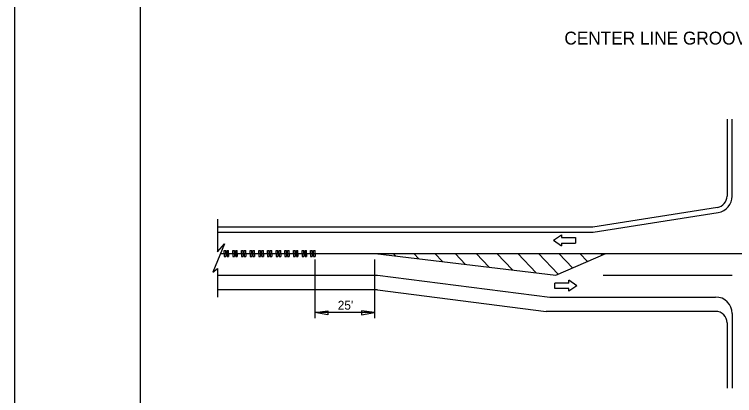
# Model space of a CAD drawing. Extents: x 0 to 2.83, y 0 to 1.83.
# Drawn here: x 0 to 0.951, y 0.8 to 1.304 of the extents above; entities that cross this region are included whole.
import ezdxf

# ---------------------------------------------------------------- set-up
doc = ezdxf.new("R2010")
doc.units = 0
for name, color, linetype in [('HS_Title', 7, 'Continuous'), ('SH_General_Details', 7, 'Continuous'), ('SH_Printer_Plotting_Border', 7, 'Continuous')]:
    doc.layers.add(name, color=color, linetype=linetype)

msp = doc.modelspace()

# ---------------------------------------------------------------- linework, layer by layer
at = {"layer": 'HS_Title'}
for p, q in [((0.94149, 1.16537), (0.94149, 1.06364)), ((0.94831, 1.06364), (0.94831, 1.16537)), ((0.76458, 1.01589), (0.92973, 1.04191)), ((0.2685, 1.03305), (0.2685, 0.98999)), ((0.26891, 1.01589), (0.76458, 1.01589)), ((0.71204, 1.0052), (0.7229, 1.01232)), ((0.7229, 1.01232), (0.7229, 1.00883)), ((0.7229, 1.00883), (0.74117, 1.00883)), ((0.74117, 1.00883), (0.74117, 1.00156)), ((0.2774, 1.00048), (0.2622, 0.96314)), ((0.2685, 0.98999), (0.2774, 1.00048)), ((0.71204, 1.0052), (0.7229, 0.99767)), ((0.7229, 1.00156), (0.74117, 1.00156)), ((0.7229, 1.00156), (0.7229, 0.99767)), ((0.27717, 0.9876), (0.27717, 0.99152)), ((0.27717, 0.99152), (0.27928, 0.99152)), ((0.27928, 0.9876), (0.27928, 0.99152)), ((0.28094, 0.9876), (0.28094, 0.99152)), ((0.28094, 0.99152), (0.28306, 0.99152)), ((0.28306, 0.9876), (0.28306, 0.99152)), ((0.28854, 0.9876), (0.28854, 0.99152)), ((0.28854, 0.99152), (0.29066, 0.99152)), ((0.29066, 0.9876), (0.29066, 0.99152)), ((0.29232, 0.9876), (0.29232, 0.99152)), ((0.29232, 0.99152), (0.29443, 0.99152)), ((0.29443, 0.9876), (0.29443, 0.99152)), ((0.29996, 0.9876), (0.29996, 0.99152)), ((0.29996, 0.99152), (0.30208, 0.99152)), ((0.30208, 0.9876), (0.30208, 0.99152)), ((0.30374, 0.9876), (0.30374, 0.99152)), ((0.30374, 0.99152), (0.30586, 0.99152)), ((0.30586, 0.9876), (0.30586, 0.99152)), ((0.31143, 0.9876), (0.31143, 0.99152)), ((0.31143, 0.99152), (0.31355, 0.99152)), ((0.31355, 0.9876), (0.31355, 0.99152)), ((0.31521, 0.9876), (0.31521, 0.99152)), ((0.31521, 0.99152), (0.31733, 0.99152)), ((0.31733, 0.9876), (0.31733, 0.99152)), ((0.32309, 0.9876), (0.32309, 0.99152)), ((0.32309, 0.99152), (0.3252, 0.99152)), ((0.3252, 0.9876), (0.3252, 0.99152)), ((0.32686, 0.9876), (0.32686, 0.99152)), ((0.32686, 0.99152), (0.32898, 0.99152)), ((0.32898, 0.9876), (0.32898, 0.99152)), ((0.33427, 0.9876), (0.33427, 0.99152)), ((0.33427, 0.99152), (0.33639, 0.99152)), ((0.33639, 0.9876), (0.33639, 0.99152)), ((0.33805, 0.9876), (0.33805, 0.99152)), ((0.33805, 0.99152), (0.34017, 0.99152)), ((0.34017, 0.9876), (0.34017, 0.99152)), ((0.34593, 0.9876), (0.34593, 0.99152)), ((0.34593, 0.99152), (0.34805, 0.99152)), ((0.34805, 0.9876), (0.34805, 0.99152)), ((0.34971, 0.9876), (0.34971, 0.99152)), ((0.34971, 0.99152), (0.35183, 0.99152)), ((0.35183, 0.9876), (0.35183, 0.99152)), ((0.35724, 0.9876), (0.35724, 0.99152)), ((0.35724, 0.99152), (0.35935, 0.99152)), ((0.35935, 0.9876), (0.35935, 0.99152)), ((0.36101, 0.9876), (0.36101, 0.99152)), ((0.36101, 0.99152), (0.36313, 0.99152)), ((0.36313, 0.9876), (0.36313, 0.99152)), ((0.36872, 0.9876), (0.36872, 0.99152)), ((0.36872, 0.99152), (0.37084, 0.99152)), ((0.37084, 0.9876), (0.37084, 0.99152)), ((0.3725, 0.9876), (0.3725, 0.99152)), ((0.3725, 0.99152), (0.37461, 0.99152)), ((0.37461, 0.9876), (0.37461, 0.99152)), ((0.38019, 0.9876), (0.38019, 0.99152)), ((0.38019, 0.99152), (0.38231, 0.99152)), ((0.38231, 0.9876), (0.38231, 0.99152)), ((0.38397, 0.9876), (0.38397, 0.99152)), ((0.38397, 0.99152), (0.38608, 0.99152)), ((0.38608, 0.9876), (0.38608, 0.99152)), ((0.39135, 0.9876), (0.39135, 0.99152)), ((0.39135, 0.99152), (0.39346, 0.99152)), ((0.39346, 0.9876), (0.39346, 0.99152)), ((0.39512, 0.9876), (0.39512, 0.99152)), ((0.39512, 0.99152), (0.39724, 0.99152)), ((0.39724, 0.9876), (0.39724, 0.99152)), ((0.27214, 0.9876), (1.49599, 0.9876)), ((0.27717, 0.9876), (0.27717, 0.98367)), ((0.27717, 0.98367), (0.27928, 0.98367)), ((0.27928, 0.9876), (0.27928, 0.98367)), ((0.28094, 0.9876), (0.28094, 0.98367)), ((0.28094, 0.98367), (0.28306, 0.98367)), ((0.28306, 0.9876), (0.28306, 0.98367)), ((0.28854, 0.9876), (0.28854, 0.98367)), ((0.28854, 0.98367), (0.29066, 0.98367)), ((0.29066, 0.9876), (0.29066, 0.98367)), ((0.29232, 0.9876), (0.29232, 0.98367)), ((0.29232, 0.98367), (0.29443, 0.98367)), ((0.29443, 0.9876), (0.29443, 0.98367)), ((0.29996, 0.9876), (0.29996, 0.98367)), ((0.29996, 0.98367), (0.30208, 0.98367)), ((0.30208, 0.9876), (0.30208, 0.98367)), ((0.30374, 0.9876), (0.30374, 0.98367)), ((0.30374, 0.98367), (0.30586, 0.98367)), ((0.30586, 0.9876), (0.30586, 0.98367)), ((0.31143, 0.9876), (0.31143, 0.98367)), ((0.31143, 0.98367), (0.31355, 0.98367)), ((0.31355, 0.9876), (0.31355, 0.98367)), ((0.31521, 0.9876), (0.31521, 0.98367)), ((0.31521, 0.98367), (0.31733, 0.98367)), ((0.31733, 0.9876), (0.31733, 0.98367)), ((0.32309, 0.9876), (0.32309, 0.98367)), ((0.32309, 0.98367), (0.3252, 0.98367)), ((0.3252, 0.9876), (0.3252, 0.98367)), ((0.32686, 0.9876), (0.32686, 0.98367)), ((0.32686, 0.98367), (0.32898, 0.98367)), ((0.32898, 0.9876), (0.32898, 0.98367)), ((0.33427, 0.9876), (0.33427, 0.98367)), ((0.33427, 0.98367), (0.33639, 0.98367)), ((0.33639, 0.9876), (0.33639, 0.98367)), ((0.33805, 0.9876), (0.33805, 0.98367)), ((0.33805, 0.98367), (0.34017, 0.98367)), ((0.34017, 0.9876), (0.34017, 0.98367)), ((0.34593, 0.9876), (0.34593, 0.98367)), ((0.34593, 0.98367), (0.34805, 0.98367)), ((0.34805, 0.9876), (0.34805, 0.98367)), ((0.34971, 0.9876), (0.34971, 0.98367)), ((0.34971, 0.98367), (0.35183, 0.98367)), ((0.35183, 0.9876), (0.35183, 0.98367)), ((0.35724, 0.9876), (0.35724, 0.98367)), ((0.35724, 0.98367), (0.35935, 0.98367)), ((0.35935, 0.9876), (0.35935, 0.98367)), ((0.36101, 0.9876), (0.36101, 0.98367)), ((0.36101, 0.98367), (0.36313, 0.98367)), ((0.36313, 0.9876), (0.36313, 0.98367)), ((0.36872, 0.9876), (0.36872, 0.98367)), ((0.36872, 0.98367), (0.37084, 0.98367)), ((0.37084, 0.9876), (0.37084, 0.98367)), ((0.3725, 0.9876), (0.3725, 0.98367)), ((0.3725, 0.98367), (0.37461, 0.98367)), ((0.37461, 0.9876), (0.37461, 0.98367)), ((0.38019, 0.9876), (0.38019, 0.98367)), ((0.38019, 0.98367), (0.38231, 0.98367)), ((0.38231, 0.9876), (0.38231, 0.98367)), ((0.38397, 0.9876), (0.38397, 0.98367)), ((0.38397, 0.98367), (0.38608, 0.98367)), ((0.38608, 0.9876), (0.38608, 0.98367)), ((0.39135, 0.9876), (0.39135, 0.98367)), ((0.39135, 0.98367), (0.39346, 0.98367)), ((0.39346, 0.9876), (0.39346, 0.98367)), ((0.39512, 0.9876), (0.39512, 0.98367)), ((0.39512, 0.98367), (0.39724, 0.98367)), ((0.39724, 0.9876), (0.39724, 0.98367)), ((0.47649, 0.9876), (0.7151, 0.9593)), ((0.50024, 0.9876), (0.5033, 0.98442)), ((0.52786, 0.9876), (0.53448, 0.98072)), ((0.55525, 0.9876), (0.56539, 0.97706)), ((0.58247, 0.9876), (0.59611, 0.97341)), ((0.61008, 0.9876), (0.62728, 0.96972)), ((0.63732, 0.9876), (0.65802, 0.96607)), ((0.6649, 0.9876), (0.68915, 0.96238)), ((0.69222, 0.9876), (0.71817, 0.96062)), ((0.7151, 0.9593), (0.78137, 0.9876)), ((0.71942, 0.9876), (0.73746, 0.96885)), ((0.74694, 0.9876), (0.75708, 0.97706)), ((0.77423, 0.9876), (0.77631, 0.98544)), ((0.39701, 0.98), (0.39701, 0.90253)), ((0.47555, 0.98), (0.47555, 0.90253)), ((0.2622, 0.96314), (0.2685, 0.96789)), ((0.2685, 0.96789), (0.2685, 0.92999)), ((0.26891, 0.9593), (0.47948, 0.9593)), ((0.47948, 0.9593), (0.70721, 0.93028)), ((0.74318, 0.94495), (0.73232, 0.95248)), ((0.73232, 0.94859), (0.73232, 0.95248)), ((0.77802, 0.9593), (0.94831, 0.9593)), ((0.73232, 0.94859), (0.71405, 0.94859)), ((0.71405, 0.94132), (0.71405, 0.94859)), ((0.74318, 0.94495), (0.73232, 0.93783)), ((0.47961, 0.93967), (0.26891, 0.93967)), ((0.47961, 0.93967), (0.70262, 0.91124)), ((0.73232, 0.94132), (0.71405, 0.94132)), ((0.73232, 0.93783), (0.73232, 0.94132)), ((0.70721, 0.93028), (0.92631, 0.93028)), ((0.47555, 0.9096), (0.39701, 0.9096)), ((0.92649, 0.91124), (0.70262, 0.91124)), ((0.94831, 0.90828), (0.94831, 0.80982)), ((0.94149, 0.89624), (0.94149, 0.80982))]:
    msp.add_line(p, q, dxfattribs=at)
msp.add_lwpolyline([(0.92867, 1.04865), (0.76405, 1.02271), (0.26891, 1.02271)], dxfattribs=at)
for points in [[(0.41391, 0.91199), (0.41391, 0.90664), (0.39701, 0.9096)], [(0.45865, 0.91199), (0.45865, 0.90664), (0.47555, 0.9096)]]:
    msp.add_lwpolyline(points, close=True, dxfattribs=at)
for centre, radius, start, end in [((0.92631, 1.06364), 0.01518, 278.95465, 0), ((0.92631, 1.06364), 0.022, 278.95465, 360), ((0.92631, 0.90828), 0.022, 0, 90), ((0.92649, 0.89624), 0.015, 360, 90)]:
    msp.add_arc(centre, radius, start, end, dxfattribs=at)
at = {"layer": 'SH_General_Details'}
msp.add_line((0, 1.83333), (0, 0), dxfattribs=at)
msp.add_lwpolyline([(0.16667, 1.79166), (2.79166, 1.79166), (2.79166, 0.04167), (0.16667, 0.04167)], close=True, dxfattribs=at)
at = {"layer": 'SH_Printer_Plotting_Border'}
msp.add_lwpolyline([(0, 0), (2.83333, 0), (2.83333, 1.83333), (0, 1.83333)], close=True, dxfattribs=at)

# ---------------------------------------------------------------- texts
at = {"layer": 'HS_Title'}
for s, height, p in [('CENTER LINE GROOVE AT INTERSECTIONS', 0.017, (0.72659, 1.26384)), ("25'", 0.0117, (0.42717, 0.91355))]:
    msp.add_text(s, height=height, dxfattribs=at).set_placement(p)

doc.saveas('drawing.dxf')
